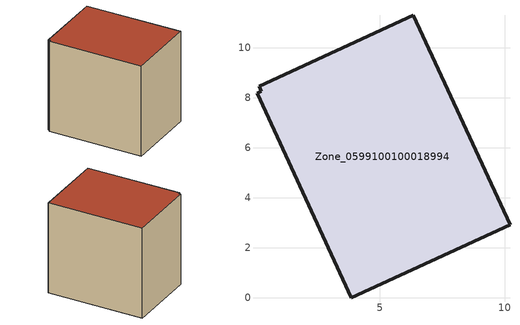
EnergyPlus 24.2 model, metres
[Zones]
Zone_0599100100018994
 floor ground (C_G): 0.17,8.45 6.34,11.3 10.2,2.92 3.86,0 0.09,8.18 0.26,8.26 z0
 wall outside (C_F): 10.2,2.92 6.34,11.3 0.17,8.45 0.26,8.26 0.09,8.18 3.86,0 10.2,2.92 z0:8.83
 roof outside (C_R): 6.34,11.3 0.17,8.45 0.26,8.26 0.09,8.18 3.86,0 10.2,2.92 z8.83
[BUILDING]
Pand.0599100100018994: North Axis=0; Terrain=City; Loads Convergence Tolerance Value=0.04; Temperature Convergence Tolerance Value=0.4; Solar Distribution=FullExterior; Maximum Number of Warmup Days=25; Minimum Number of Warmup Days=1
[Site:Location]
Rotterdam.The.Hague.AP_ZH_NLD Design_Conditions: Latitude=51.96; Longitude=4.45; Time Zone=1; Elevation=-4.5
[SITE:GROUNDTEMPERATURE:BUILDINGSURFACE]
18, 18, 18, 18, 18, 18, 18, 18, 18, 18, 18, 18
[MATERIAL] Thermal Absorptance=0.9; Solar Absorptance=0.7; Visible Absorptance=0.7
Name | Roughness | Thickness | Conductivity | Density | Specific Heat
G.TI.2015-2018 | MediumSmooth | 0.15 | 0.0428571 | 540 | 1210
F.TI.2015-2018 | Rough | 0.3 | 0.0666667 | 1920 | 840
R.TI.2015-2018 | MediumRough | 0.2 | 0.0333333 | 1500 | 1000
[CONSTRUCTION]
C_G: G.TI.2015-2018
C_F: F.TI.2015-2018
C_R: R.TI.2015-2018
[ZONE]
Zone_0599100100018994: Type=1; Multiplier=1; Ceiling Height=Autocalculate; Volume=Autocalculate; Floor Area=autocalculate; Part of Total Floor Area=Yes
[ZONEINFILTRATION:DESIGNFLOWRATE]
Infil_Zone_0599100100018994: Zone or ZoneList or Space or SpaceList=Zone_0599100100018994; Schedule=AlwaysOn; Design Flow Rate Calculation Method=Flow/Area; Flow Rate per Floor Area=0.0015; Constant Term Coefficient=1; Temperature Term Coefficient=0; Velocity Term Coefficient=0; Velocity Squared Term Coefficient=0
[HVACTEMPLATE:ZONE:IDEALLOADSAIRSYSTEM]
Zone_0599100100018994: Maximum Heating Supply Air Temperature=50; Minimum Cooling Supply Air Temperature=13; Maximum Heating Supply Air Humidity Ratio=0.0156; Minimum Cooling Supply Air Humidity Ratio=0.0077; Heating Limit=NoLimit; Cooling Limit=NoLimit; Dehumidification Control Type=ConstantSensibleHeatRatio; Cooling Sensible Heat Ratio=0.7; Dehumidification Setpoint=60; Humidification Control Type=None; Humidification Setpoint=30; Outdoor Air Method=None; Outdoor Air Flow Rate per Person=0.00944; Outdoor Air Flow Rate per Zone Floor Area=0; Outdoor Air Flow Rate per Zone=0; Demand Controlled Ventilation Type=None; Outdoor Air Economizer Type=NoEconomizer; Heat Recovery Type=None; Sensible Heat Recovery Effectiveness=0.7; Latent Heat Recovery Effectiveness=0.65
[ZONECONTROL:THERMOSTAT]
ThermostatControl_Zone_0599100100018994: Zone or ZoneList=Zone_0599100100018994; Control Type Schedule=DualSetpointControlType; Control 1=Thermostat_Zone_0599100100018994; Temperature Difference Between Cutout And Setpoint=0
[THERMOSTATSETPOINT:DUALSETPOINT]
Thermostat_Zone_0599100100018994: Heating Setpoint Temperature Schedule=HeatingSetpoint_Zone_0599100100018994; Cooling Setpoint Temperature Schedule=CoolingSetpoint_Zone_0599100100018994
[SCHEDULE:COMPACT]
HeatingSetpoint_Zone_0599100100018994: Through: 12/31, For: AllDays, Until: 24:00, 21
CoolingSetpoint_Zone_0599100100018994: Through: 12/31, For: AllDays, Until: 24:00, 24
DualSetpointControlType: Through: 12/31, For: AllDays, Until: 24:00, 4
AlwaysOn: Through: 12/31, For: AllDays, Until: 24:00, 1
